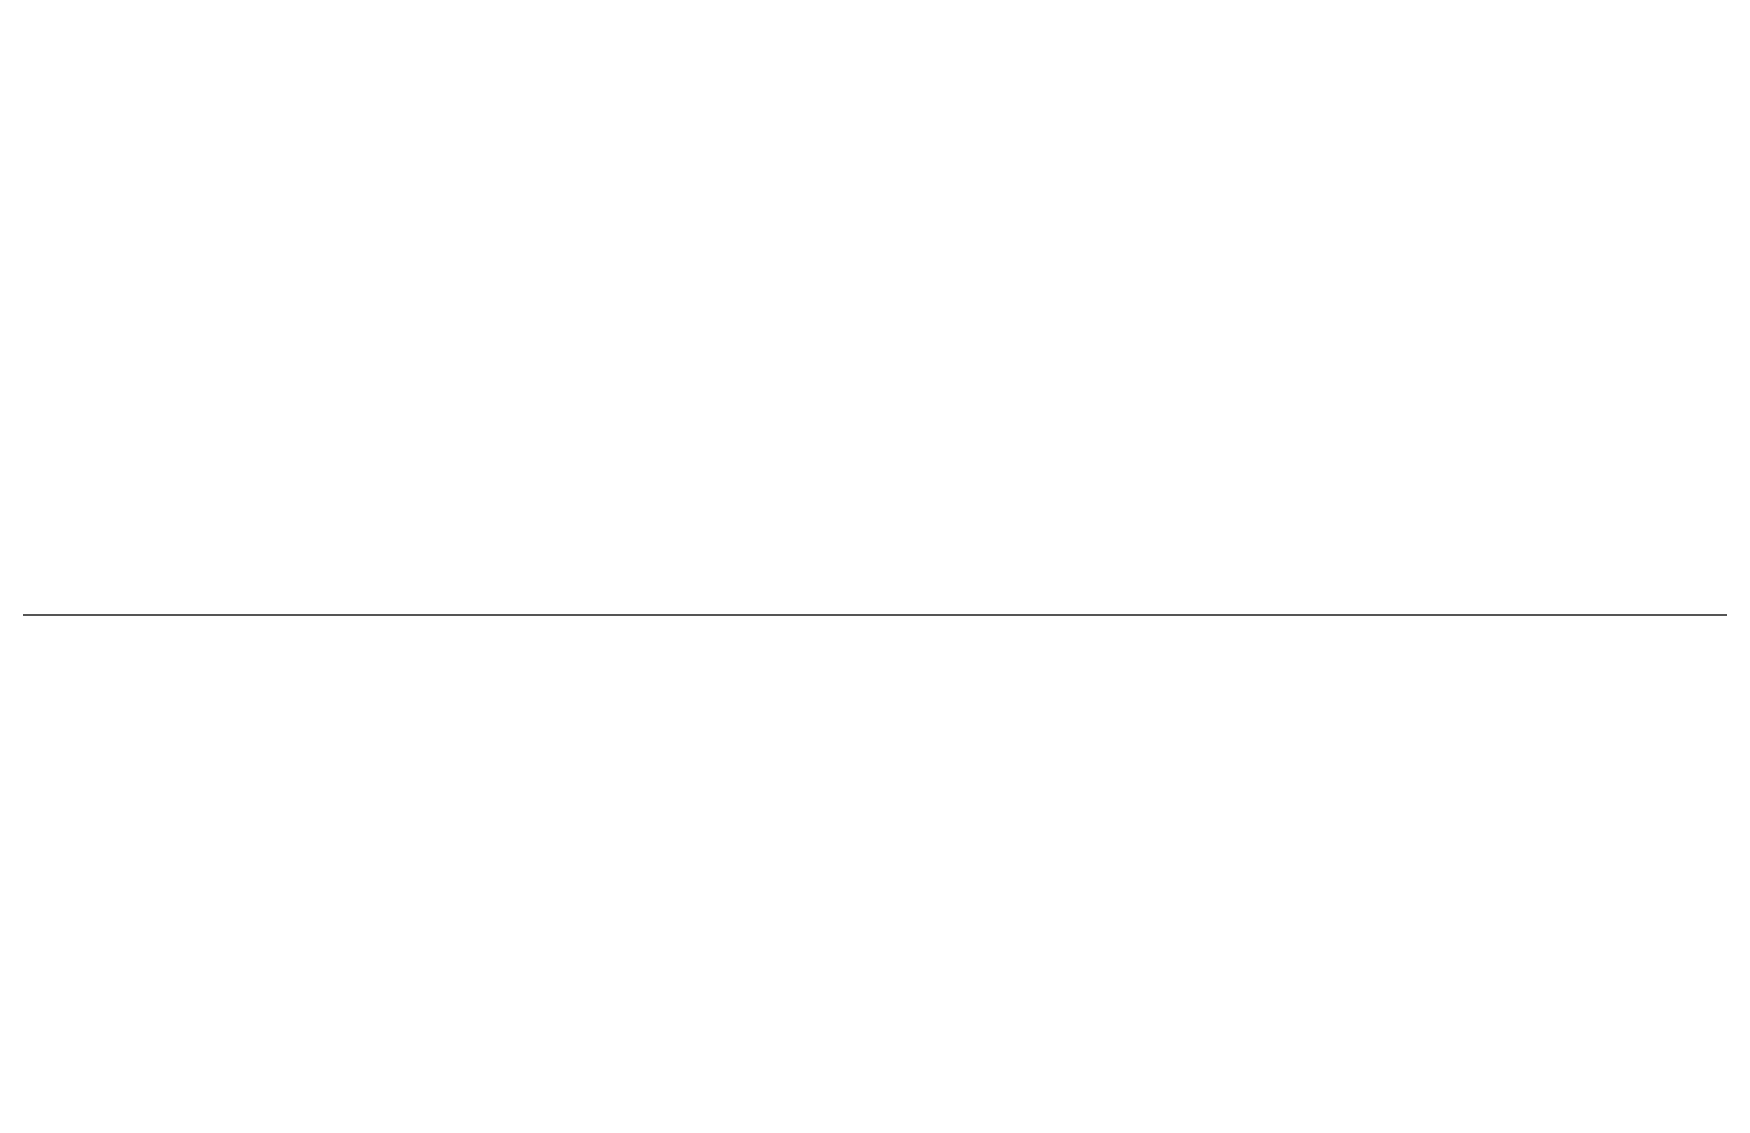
# Model space of a CAD drawing. Header units: metres. Extents: x 476297 to 476657, y 4620828 to 4621206.
# Drawn here: x 476405.75 to 476417.79, y 4621086.34 to 4621093.96 of the extents above; entities that cross this region are included whole.
import ezdxf

# ---------------------------------------------------------------- set-up
doc = ezdxf.new("R2010")
doc.units = ezdxf.units.M
doc.header["$MEASUREMENT"] = 0
doc.layers.add('NewStructural - Bearing', color=7, linetype='Continuous')
doc.layers.add('zoma', color=7, linetype='Continuous')
doc.styles.add('GENERATED_STYLE_2', font='arial.ttf')
doc.linetypes.add('Break', pattern='A,0,[1,A-1 áƒ¡áƒ\x90áƒ®áƒšáƒ˜ - áƒ›áƒ¨áƒ”áƒœáƒ”áƒ‘áƒšáƒ”áƒ‘áƒ¡1.Shx,S=0.01567902550810859,R=0,X=0,Y=0],-1.97555721402168,0', length=1.97555721402168)
doc.dimstyles.new('GENERATED_STYLE__1', dxfattribs={"dimtxt": 0.2, "dimasz": 0.0644213309708986, "dimexe": 0.18, "dimexo": 0.003, "dimgap": 0.09, "dimtad": 1, "dimtih": 1, "dimtoh": 1, "dimzin": 0, "dimdsep": 46, "dimtxsty": 'GENERATED_STYLE_2', "dimblk": 'ARROWHEAD_2', "dimblk1": 'ARROWHEAD_2', "dimblk2": 'ARROWHEAD_2', "dimcen": 0.09, "dimclrd": 142, "dimclre": 142, "dimclrt": 142, "dimadec": 0, "dimazin": 0, "dimtfac": 1, "dimtdec": 4, "dimtmove": 0, "dimatfit": 3, "dimfxl": 1, "dimtolj": 1, "dimtzin": 0, "dimarcsym": 0})
doc.dimstyles.new('GENERATED_STYLE__9', dxfattribs={"dimtxt": 0.5, "dimasz": 0.228, "dimexe": 0.18, "dimexo": 0.003, "dimgap": 0.09, "dimtad": 1, "dimzin": 0, "dimdsep": 46, "dimtxsty": 'GENERATED_STYLE_2', "dimblk": 'ARROWHEAD_2', "dimblk1": 'ARROWHEAD_2', "dimblk2": 'ARROWHEAD_2', "dimcen": 0.09, "dimclrd": 1, "dimclre": 1, "dimclrt": 1, "dimadec": 0, "dimazin": 0, "dimtfac": 1, "dimtdec": 4, "dimtmove": 0, "dimatfit": 3, "dimfxl": 1, "dimtolj": 1, "dimtzin": 0, "dimarcsym": 0})

# ---------------------------------------------------------------- blocks, each defined once
blk = doc.blocks.new('*D170', base_point=(476844.5271483883, 4621385.791044046))
at = {"layer": 'zoma', "color": 1, "linetype": 'Continuous', "lineweight": 0, "transparency": 16777216}
for p, q in [((476390.8057677904, 4621089.719103316), (476390.5057693053, 4621089.89231094)), ((476390.6557685478, 4621089.805707128), (476390.6557698309, 4621089.952407127)), ((476390.8807685478, 4621089.80570516), (476390.4307685479, 4621089.805709096)), ((476390.6556987105, 4621081.820953937), (476390.6557685478, 4621089.805707128)), ((476390.8806987105, 4621081.820951969), (476390.4306987105, 4621081.820955905)), ((476390.505699468, 4621081.907557749), (476390.805697953, 4621081.734350125)), ((476390.6556974274, 4621081.674253938), (476390.6556987105, 4621081.820953937))]:
    blk.add_line(p, q, dxfattribs=at)
at = {"layer": 'zoma', "color": 1, "lineweight": 0, "transparency": 16777216, "insert": (476390.5557261523, 4621084.958473884), "char_height": 0.5, "attachment_point": 7, "rotation": 89.99949887172694, "style": 'GENERATED_STYLE_2'}
blk.add_mtext('\\A1;{\\pql;\\fArial CYR|b0|i0|c204|p34;54.31}', dxfattribs=at)
blk = doc.blocks.new('ARROWHEAD_2')
at = {"color": 0, "linetype": 'Continuous', "lineweight": 0}
for p, q in [((-0.3781315, -0.655), (0.3781315, 0.655)), ((0, 0), (-1, 0))]:
    blk.add_line(p, q, dxfattribs=at)
blk = doc.blocks.new('*D340', base_point=(476844.5271483883, 4621385.791044046))
at = {"layer": 'zoma', "color": 142, "linetype": 'Continuous', "lineweight": 0, "transparency": 16777216}
for p, q in [((476404.8794797193, 4621099.633265524), (476404.830540699, 4621099.548500615)), ((476404.8550102091, 4621099.527309388), (476404.8550102091, 4621099.654456751)), ((476411.3794797192, 4621099.633265524), (476411.3305406989, 4621099.548500615)), ((476411.3550102091, 4621099.527309388), (476411.3550102091, 4621099.654456751)), ((476404.8550102091, 4621099.59088307), (476411.3550102091, 4621099.59088307))]:
    blk.add_line(p, q, dxfattribs=at)
at = {"layer": 'zoma', "color": 142, "lineweight": 0, "transparency": 16777216, "char_height": 0.2, "attachment_point": 7, "style": 'GENERATED_STYLE_2'}
for s, insert in [('\\A1;{\\pql;\\fArial CYR|b0|i0|c204|p34;6,50}', (476407.8389522031, 4621099.63088307)), ('\\A1;{\\pql;\\fArial CYR|b0|i0|c204|p34;0,40}', (476410.7983971523, 4621099.63088307))]:
    blk.add_mtext(s, dxfattribs=dict(at, insert=insert))
blk = doc.blocks.new('*D341', base_point=(476844.5271483883, 4621385.791044046))
at = {"layer": 'zoma', "color": 142, "linetype": 'Continuous', "lineweight": 0, "transparency": 16777216}
for p, q in [((476411.3794797192, 4621099.633265524), (476411.3305406989, 4621099.548500615)), ((476411.3550102091, 4621099.527309388), (476411.3550102091, 4621099.654456751)), ((476411.7794797192, 4621099.633265524), (476411.7305406989, 4621099.548500615)), ((476411.7550102091, 4621099.527309388), (476411.7550102091, 4621099.654456751)), ((476411.3550102091, 4621099.59088307), (476411.7550102091, 4621099.59088307))]:
    blk.add_line(p, q, dxfattribs=at)
blk = doc.blocks.new('*D342', base_point=(476844.5271483883, 4621385.791044046))
at = {"layer": 'zoma', "color": 142, "linetype": 'Continuous', "lineweight": 0, "transparency": 16777216}
for p, q in [((476411.7794797192, 4621099.633265524), (476411.7305406989, 4621099.548500615)), ((476411.7550102091, 4621099.527309388), (476411.7550102091, 4621099.654456751)), ((476418.2794797192, 4621099.633265524), (476418.2305406989, 4621099.548500615)), ((476418.255010209, 4621099.527309388), (476418.255010209, 4621099.654456751)), ((476411.7550102091, 4621099.59088307), (476418.255010209, 4621099.59088307))]:
    blk.add_line(p, q, dxfattribs=at)
at = {"layer": 'zoma', "color": 142, "lineweight": 0, "transparency": 16777216, "char_height": 0.2, "attachment_point": 7, "style": 'GENERATED_STYLE_2'}
for s, insert in [('\\A1;{\\pql;\\fArial CYR|b0|i0|c204|p34;6,50}', (476414.7389522031, 4621099.63088307)), ('\\A1;{\\pql;\\fArial CYR|b0|i0|c204|p34;0,40}', (476417.6983971523, 4621099.63088307))]:
    blk.add_mtext(s, dxfattribs=dict(at, insert=insert))

msp = doc.modelspace()

# ---------------------------------------------------------------- linework, layer by layer
at = {"layer": 'NewStructural - Bearing', "color": 1, "linetype": 'Break', "lineweight": 0}
msp.add_line((476377.6351519813, 4621089.805710068), (476448.2896164382, 4621089.805710068), dxfattribs=at)

# ---------------------------------------------------------------- dimensions: what is measured, and where the dimension line sits
at = {"layer": 'zoma', "color": 142, "linetype": 'Continuous', "lineweight": 0}
for base, p1, p2, picture, middle in [((476411.3550102091, 4621099.59088307), (476404.8550102091, 4621066.484690971), (476411.3550102091, 4621066.484690971), '*D340', (476408.0987172112, 4621099.73088307)), ((476418.255010209, 4621099.59088307), (476411.7550102091, 4621066.484690971), (476418.255010209, 4621066.484690971), '*D342', (476414.9987172111, 4621099.73088307)), ((476411.7550102091, 4621099.59088307), (476411.3550102091, 4621066.484690971), (476411.7550102091, 4621066.484690971), '*D341', (476411.0581621604, 4621099.73088307))]:
    dim = msp.add_linear_dim(base=base, p1=p1, p2=p2, dimstyle='GENERATED_STYLE__1', dxfattribs=at)
    dim.commit()
    dim.dimension.update_dxf_attribs({"geometry": picture, "text_midpoint": middle, "dimtype": 160})
at = {"layer": 'zoma', "color": 1, "linetype": 'Continuous', "lineweight": 0}
dim = msp.add_linear_dim(base=(476390.6557685478, 4621089.805707128), p1=(476432.4558078074, 4621081.82058834), p2=(476390.6557685478, 4621089.805707128), angle=89.99949887172696, text='54.31', dimstyle='GENERATED_STYLE__9', dxfattribs=at)
dim.commit()
dim.dimension.update_dxf_attribs({"geometry": '*D170', "text_midpoint": (476390.3057334992, 4621085.79847853), "dimtype": 160, "text_rotation": 89.99949887172696})

doc.saveas('drawing.dxf')
